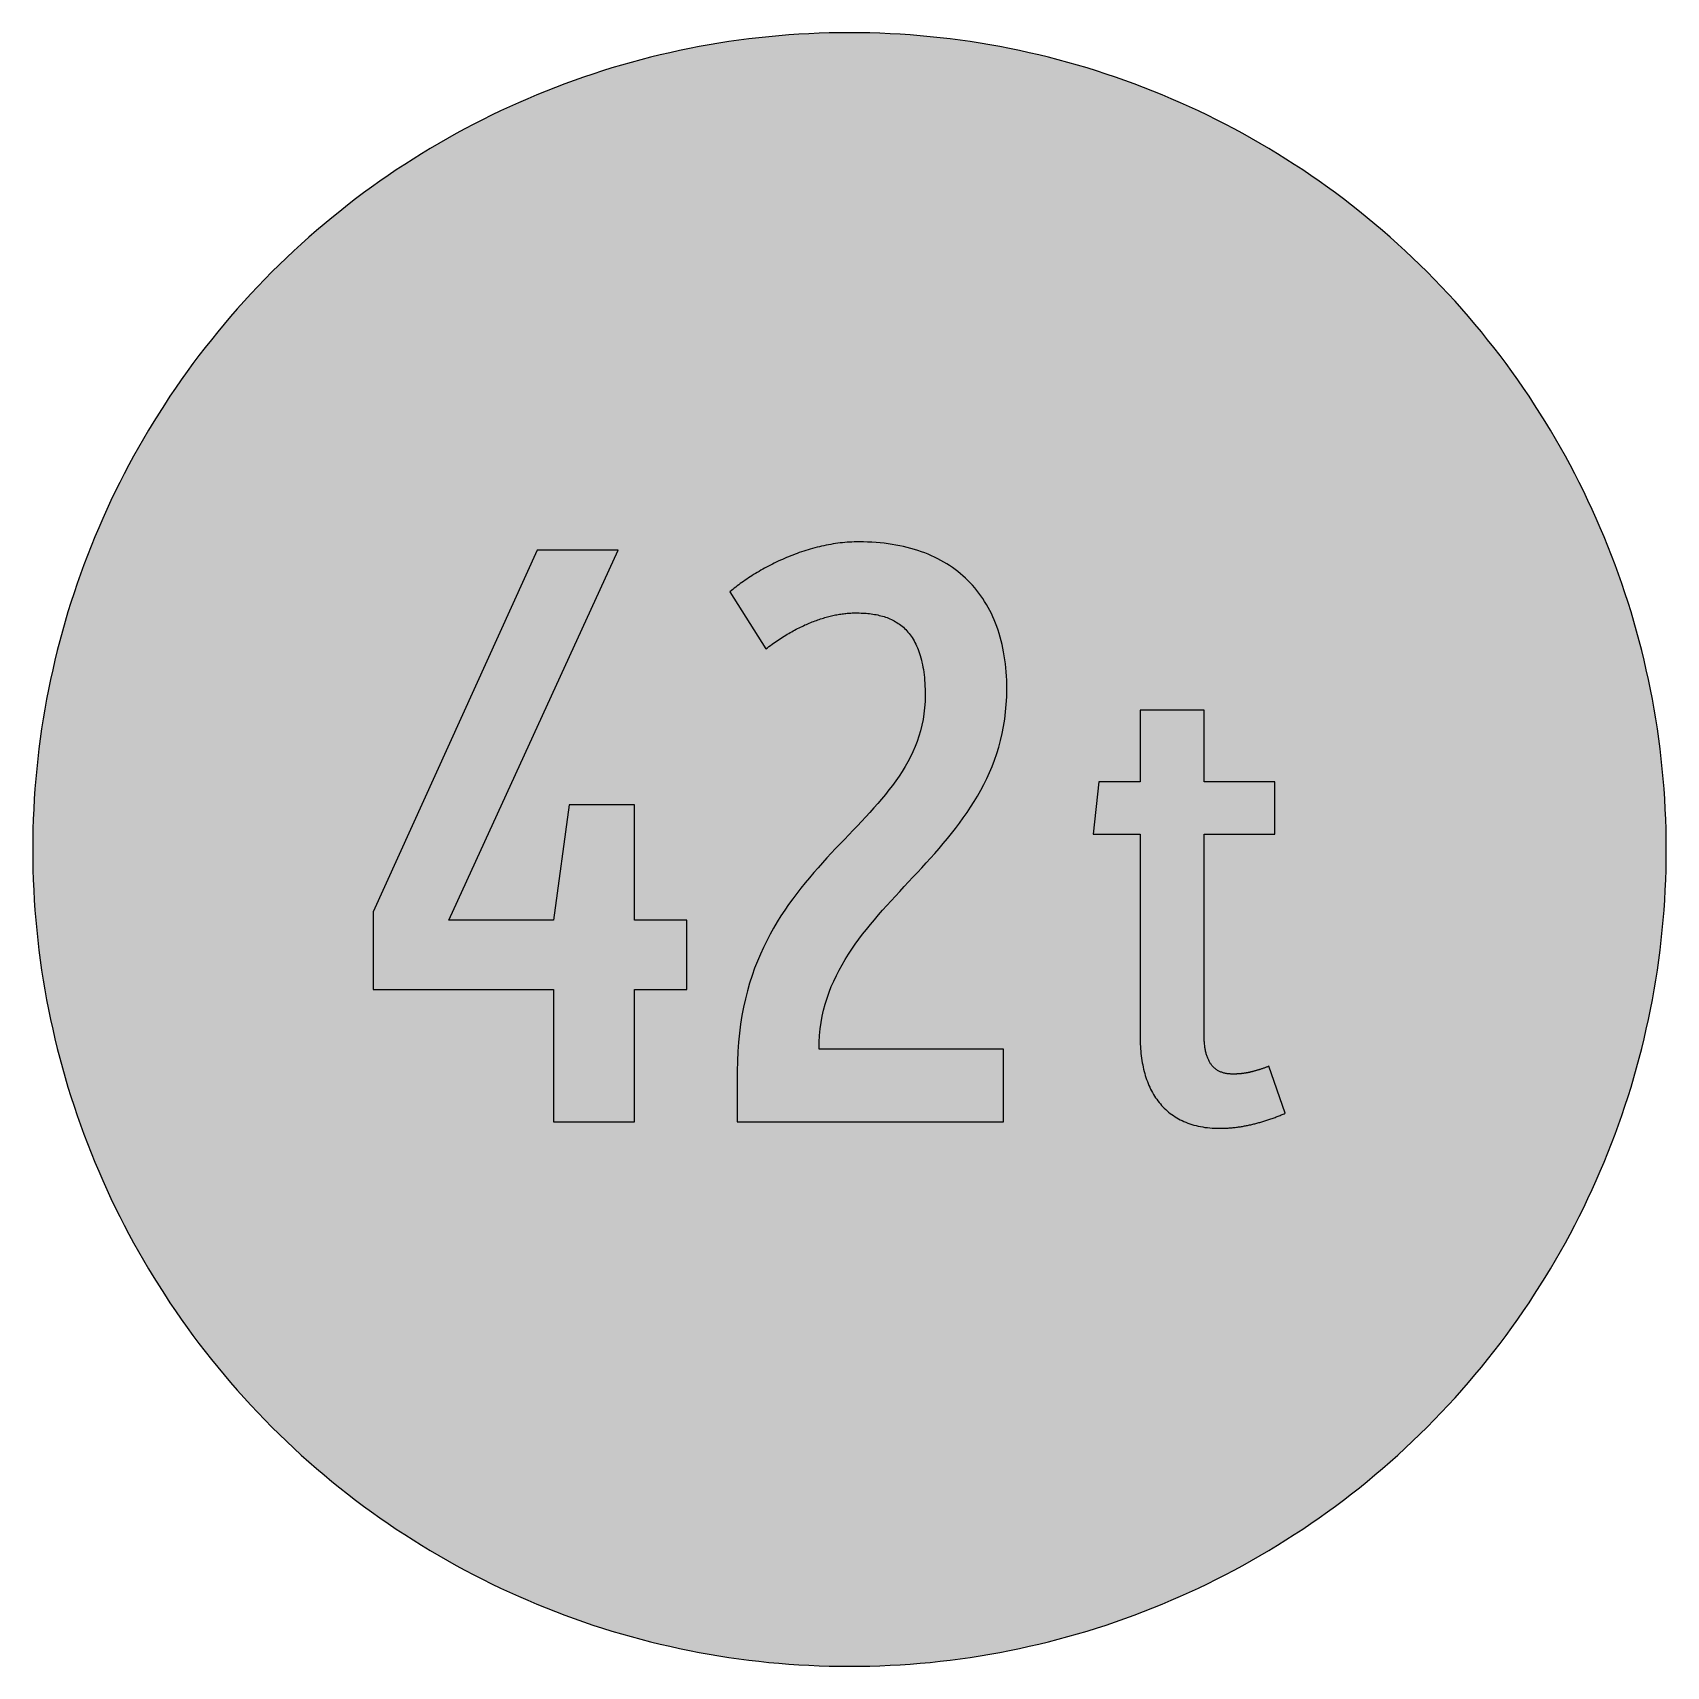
# Model space of a CAD drawing. Header units: millimetres. Extents: x 0 to 212, y 0 to 212.
import ezdxf

# ---------------------------------------------------------------- set-up
doc = ezdxf.new("R2010")
doc.units = ezdxf.units.MM

msp = doc.modelspace()

# ---------------------------------------------------------------- hatches: boundary and pattern name
for color, points in [(254, [(211.7189, 105.8869), (211.709, 107.2007), (211.6861, 108.5139), (211.6455, 109.8245), (211.5871, 111.1326), (211.5134, 112.4407), (211.4245, 113.7437), (211.3204, 115.0468), (211.201, 116.3447), (211.0638, 117.6426), (210.9114, 118.9355), (210.7413, 120.2258), (210.5584, 121.5136), (210.3577, 122.7988), (210.1418, 124.079), (209.9107, 125.3566), (209.6643, 126.6292), (209.4027, 127.8992), (209.1258, 129.1641), (208.8337, 130.4239), (208.5264, 131.6812), (208.2038, 132.936), (207.866, 134.1831), (207.5104, 135.4277), (207.1421, 136.6647), (206.7611, 137.8991), (206.3623, 139.1285), (205.9483, 140.3502), (205.5216, 141.5694), (205.0771, 142.781), (204.6199, 143.9901), (204.1474, 145.1915), (203.6623, 146.3853), (203.1619, 147.574), (202.6463, 148.7576), (202.1154, 149.9362), (201.5693, 151.1046), (201.0105, 152.2705), (200.439, 153.4262), (199.8523, 154.5768), (199.2503, 155.7198), (198.6356, 156.8577), (198.0057, 157.9855), (197.3605, 159.1081), (196.7052, 160.2232), (196.0321, 161.3281), (195.3489, 162.4279), (194.6504, 163.5176), (193.9366, 164.6022), (193.2102, 165.6766), (192.471, 166.7434), (191.7167, 167.8), (190.9521, 168.849), (190.1698, 169.8904), (189.3773, 170.9217), (188.5696, 171.9428), (187.7517, 172.9562), (186.9161, 173.9621), (186.0702, 174.9552), (185.2117, 175.9407), (184.338, 176.9161), (183.454, 177.8838), (182.5549, 178.8389), (181.643, 179.7837), (180.721, 180.7185), (179.7837, 181.643), (178.8389, 182.5549), (177.8838, 183.454), (176.9161, 184.338), (175.9407, 185.2117), (174.9552, 186.0702), (173.9621, 186.9161), (172.9562, 187.7492), (171.9428, 188.5696), (170.9217, 189.3773), (169.8904, 190.1698), (168.849, 190.9496), (167.8, 191.7167), (166.7408, 192.471), (165.6766, 193.2102), (164.6022, 193.9366), (163.5176, 194.6504), (162.4279, 195.3489), (161.3281, 196.0321), (160.2232, 196.7052), (159.1081, 197.3631), (157.9855, 198.0057), (156.8577, 198.6356), (155.7198, 199.2503), (154.5768, 199.8523), (153.4262, 200.439), (152.2705, 201.0131), (151.1046, 201.5719), (149.9362, 202.1154), (148.7576, 202.6463), (147.574, 203.1619), (146.3853, 203.6623), (145.1889, 204.15), (143.9875, 204.6199), (142.781, 205.0796), (141.5694, 205.5216), (140.3502, 205.9483), (139.1285, 206.3623), (137.8991, 206.7611), (136.6647, 207.1446), (135.4252, 207.5129), (134.1831, 207.866), (132.9334, 208.2038), (131.6812, 208.5264), (130.4239, 208.8337), (129.1641, 209.1284), (127.8966, 209.4052), (126.6292, 209.6668), (125.3541, 209.9132), (124.0765, 210.1444), (122.7963, 210.3603), (121.5136, 210.5584), (120.2258, 210.7438), (118.9355, 210.9114), (117.6401, 211.0638), (116.3447, 211.201), (115.0468, 211.3229), (113.7437, 211.4271), (112.4382, 211.516), (111.1326, 211.5896), (109.8245, 211.6455), (108.5113, 211.6861), (107.1982, 211.7115), (105.885, 211.7192), (104.5693, 211.7115), (103.2561, 211.6861), (101.9454, 211.6455), (100.6373, 211.5896), (99.3292, 211.516), (98.0262, 211.4271), (96.7232, 211.3229), (95.4253, 211.201), (94.1273, 211.0638), (92.8345, 210.9114), (91.5441, 210.7438), (90.2564, 210.5584), (88.9711, 210.3603), (87.691, 210.1444), (86.4133, 209.9132), (85.1408, 209.6668), (83.8708, 209.4052), (82.6059, 209.1284), (81.346, 208.8337), (80.0887, 208.5264), (78.834, 208.2038), (77.5868, 207.866), (76.3422, 207.5129), (75.1053, 207.1446), (73.8708, 206.7611), (72.6415, 206.3623), (71.4197, 205.9483), (70.2005, 205.5216), (68.9889, 205.0796), (67.7799, 204.6199), (66.5785, 204.15), (65.3847, 203.6623), (64.196, 203.1619), (63.0123, 202.6463), (61.8338, 202.1154), (60.6628, 201.5719), (59.4995, 201.0131), (58.3438, 200.439), (57.1932, 199.8523), (56.0502, 199.2503), (54.9123, 198.6356), (53.7845, 198.0057), (52.6618, 197.3631), (51.5468, 196.7052), (50.4419, 196.0321), (49.342, 195.3489), (48.2524, 194.6504), (47.1678, 193.9366), (46.0934, 193.2102), (45.0266, 192.471), (43.9699, 191.7167), (42.9209, 190.9496), (41.8795, 190.1698), (40.8483, 189.3773), (39.8272, 188.5696), (38.8137, 187.7492), (37.8079, 186.9161), (36.8148, 186.0702), (35.8292, 185.2117), (34.8539, 184.338), (33.8861, 183.454), (32.9311, 182.5549), (31.9862, 181.643), (31.049, 180.7185), (30.1269, 179.7837), (29.2151, 178.8389), (28.3159, 177.8838), (27.432, 176.9161), (26.5582, 175.9407), (25.6997, 174.9552), (24.8539, 173.9621), (24.0208, 172.9562), (23.2004, 171.9428), (22.3926, 170.9217), (21.6002, 169.8904), (20.8204, 168.849), (20.0533, 167.8), (19.2989, 166.7434), (18.5598, 165.6766), (17.8333, 164.6022), (17.1196, 163.5176), (16.4211, 162.4279), (15.7378, 161.3281), (15.0647, 160.2232), (14.4069, 159.1081), (13.7643, 157.9855), (13.1343, 156.8577), (12.5197, 155.7198), (11.9177, 154.5768), (11.3309, 153.4262), (10.7569, 152.2705), (10.1981, 151.1046), (9.6545, 149.9362), (9.1237, 148.7576), (8.6081, 147.574), (8.1077, 146.3853), (7.62, 145.1915), (7.1501, 143.9901), (6.6904, 142.781), (6.2484, 141.5694), (5.8217, 140.3502), (5.4077, 139.1285), (5.0089, 137.8991), (4.6253, 136.6647), (4.257, 135.4277), (3.904, 134.1831), (3.5662, 132.936), (3.2436, 131.6812), (2.9362, 130.4239), (2.6416, 129.1641), (2.3647, 127.8992), (2.1031, 126.6292), (1.8567, 125.3566), (1.6256, 124.079), (1.4097, 122.7988), (1.2116, 121.5136), (1.0262, 120.2258), (0.8585, 118.9355), (0.7061, 117.6426), (0.569, 116.3447), (0.447, 115.0468), (0.3429, 113.7437), (0.254, 112.4407), (0.1803, 111.1326), (0.1245, 109.8245), (0.0838, 108.5139), (0.0584, 107.2007), (0.0508, 105.885), (0.0584, 104.5718), (0.0838, 103.2586), (0.1245, 101.9454), (0.1803, 100.6373), (0.254, 99.3318), (0.3429, 98.0262), (0.447, 96.7232), (0.569, 95.4253), (0.7061, 94.1299), (0.8585, 92.8345), (1.0262, 91.5441), (1.2116, 90.2564), (1.4097, 88.9737), (1.6256, 87.6935), (1.8567, 86.4159), (2.1031, 85.1408), (2.3647, 83.8733), (2.6416, 82.6059), (2.9362, 81.346), (3.2436, 80.0887), (3.5662, 78.8365), (3.904, 77.5868), (4.257, 76.3448), (4.6253, 75.1053), (5.0089, 73.8708), (5.4077, 72.6415), (5.8217, 71.4197), (6.2484, 70.2005), (6.6904, 68.9889), (7.1501, 67.7824), (7.62, 66.581), (8.1077, 65.3847), (8.6081, 64.196), (9.1237, 63.0123), (9.6545, 61.8338), (10.1981, 60.6654), (10.7569, 59.4995), (11.3309, 58.3438), (11.9177, 57.1932), (12.5197, 56.0502), (13.1343, 54.9123), (13.7643, 53.7845), (14.4069, 52.6618), (15.0647, 51.5468), (15.7378, 50.4419), (16.4211, 49.342), (17.1196, 48.2524), (17.8333, 47.1678), (18.5598, 46.0934), (19.2989, 45.0291), (20.0533, 43.9699), (20.8204, 42.9209), (21.6002, 41.8795), (22.3926, 40.8483), (23.2004, 39.8272), (24.0208, 38.8137), (24.8539, 37.8079), (25.6997, 36.8148), (26.5582, 35.8292), (27.432, 34.8539), (28.3159, 33.8861), (29.2151, 32.9311), (30.1269, 31.9862), (31.049, 31.049), (31.9862, 30.1269), (32.9311, 29.2151), (33.8861, 28.3159), (34.8539, 27.432), (35.8292, 26.5582), (36.8148, 25.6997), (37.8079, 24.8539), (38.8137, 24.0182), (39.8272, 23.2004), (40.8483, 22.3926), (41.8795, 21.6002), (42.9209, 20.8178), (43.9699, 20.0533), (45.0266, 19.2989), (46.0934, 18.5598), (47.1678, 17.8333), (48.2524, 17.1196), (49.342, 16.4211), (50.4419, 15.7378), (51.5468, 15.0647), (52.6618, 14.4094), (53.7845, 13.7643), (54.9123, 13.1343), (56.0502, 12.5197), (57.1932, 11.9177), (58.3438, 11.3309), (59.4995, 10.7594), (60.6628, 10.2006), (61.8338, 9.6545), (63.0123, 9.1237), (64.196, 8.6081), (65.3847, 8.1077), (66.5785, 7.6225), (67.7799, 7.1501), (68.9889, 6.6929), (70.2005, 6.2484), (71.4197, 5.8217), (72.6415, 5.4077), (73.8708, 5.0089), (75.1053, 4.6279), (76.3422, 4.2596), (77.5868, 3.904), (78.834, 3.5662), (80.0887, 3.2436), (81.346, 2.9362), (82.6059, 2.6441), (83.8708, 2.3673), (85.1408, 2.1057), (86.4133, 1.8593), (87.691, 1.6281), (88.9711, 1.4122), (90.2564, 1.2116), (91.5441, 1.0287), (92.8345, 0.8585), (94.1273, 0.7061), (95.4253, 0.569), (96.7232, 0.4496), (98.0262, 0.3454), (99.3292, 0.2565), (100.6373, 0.1829), (101.9454, 0.1245), (103.2561, 0.0838), (104.5693, 0.061), (105.885, 0.0533), (107.1982, 0.061), (108.5113, 0.0838), (109.8245, 0.1245), (111.1326, 0.1829), (112.4382, 0.2565), (113.7437, 0.3454), (115.0468, 0.4496), (116.3447, 0.569), (117.6401, 0.7061), (118.9355, 0.8585), (120.2258, 1.0287), (121.5136, 1.2116), (122.7963, 1.4122), (124.0765, 1.6281), (125.3541, 1.8593), (126.6292, 2.1057), (127.8966, 2.3673), (129.1641, 2.6441), (130.4239, 2.9362), (131.6812, 3.2436), (132.9334, 3.5662), (134.1831, 3.904), (135.4252, 4.2596), (136.6647, 4.6279), (137.8991, 5.0089), (139.1285, 5.4077), (140.3502, 5.8217), (141.5694, 6.2484), (142.781, 6.6929), (143.9875, 7.1501), (145.1889, 7.6225), (146.3853, 8.1077), (147.574, 8.6081), (148.7576, 9.1237), (149.9362, 9.6545), (151.1046, 10.2006), (152.2705, 10.7594), (153.4262, 11.3309), (154.5768, 11.9177), (155.7198, 12.5197), (156.8577, 13.1343), (157.9855, 13.7643), (159.1081, 14.4094), (160.2232, 15.0647), (161.3281, 15.7378), (162.4279, 16.4211), (163.5176, 17.1196), (164.6022, 17.8333), (165.6766, 18.5598), (166.7408, 19.2989), (167.8, 20.0533), (168.849, 20.8178), (169.8904, 21.6002), (170.9217, 22.3926), (171.9428, 23.2004), (172.9562, 24.0182), (173.9621, 24.8539), (174.9552, 25.6997), (175.9407, 26.5582), (176.9161, 27.432), (177.8838, 28.3159), (178.8389, 29.2151), (179.7837, 30.1269), (180.721, 31.049), (181.643, 31.9862), (182.5549, 32.9311), (183.454, 33.8861), (184.338, 34.8539), (185.2117, 35.8292), (186.0702, 36.8148), (186.9161, 37.8079), (187.7517, 38.8137), (188.5696, 39.8272), (189.3773, 40.8483), (190.1698, 41.8795), (190.9521, 42.9209), (191.7167, 43.9699), (192.471, 45.0291), (193.2102, 46.0934), (193.9366, 47.1678), (194.6504, 48.2524), (195.3489, 49.342), (196.0321, 50.4419), (196.7052, 51.5468), (197.3605, 52.6618), (198.0057, 53.7845), (198.6356, 54.9123), (199.2503, 56.0502), (199.8523, 57.1932), (200.439, 58.3438), (201.0105, 59.4995), (201.5693, 60.6654), (202.1154, 61.8338), (202.6463, 63.0123), (203.1619, 64.196), (203.6623, 65.3847), (204.1474, 66.581), (204.6199, 67.7824), (205.0771, 68.9889), (205.5216, 70.2005), (205.9483, 71.4197), (206.3623, 72.6415), (206.7611, 73.8708), (207.1421, 75.1053), (207.5104, 76.3448), (207.866, 77.5868), (208.2038, 78.8365), (208.5264, 80.0887), (208.8337, 81.346), (209.1258, 82.6059), (209.4027, 83.8733), (209.6643, 85.1408), (209.9107, 86.4159), (210.1418, 87.6935), (210.3577, 88.9737), (210.5584, 90.2564), (210.7413, 91.5441), (210.9114, 92.8345), (211.0638, 94.1299), (211.201, 95.4253), (211.3204, 96.7232), (211.4245, 98.0262), (211.5134, 99.3318), (211.5871, 100.6373), (211.6455, 101.9454), (211.6861, 103.2586), (211.709, 104.5718), (211.7166, 105.885)]), (59, [(84.7908, 87.7531), (84.7908, 96.749), (78.0161, 96.749), (78.0161, 111.6718), (69.5494, 111.6718), (67.539, 96.749), (53.993, 96.749), (75.8994, 144.6911), (65.4223, 144.6911), (44.1494, 97.8073), (44.1494, 87.7531), (67.539, 87.7531), (67.539, 70.6092), (78.0161, 70.6092), (78.0161, 87.7531)]), (59, [(106.6973, 136.5412), (106.9238, 136.5377), (107.1499, 136.5352), (107.376, 136.5275), (107.5995, 136.5174), (107.823, 136.5047), (108.044, 136.4894), (108.2624, 136.4691), (108.4809, 136.4463), (108.6968, 136.4183), (108.9101, 136.3878), (109.1235, 136.3548), (109.3343, 136.3142), (109.5426, 136.2735), (109.7483, 136.2253), (109.9541, 136.1745), (110.1547, 136.1211), (110.3554, 136.0602), (110.5535, 135.9941), (110.7465, 135.9256), (110.9396, 135.8519), (111.1301, 135.7732), (111.3155, 135.6868), (111.5009, 135.5979), (111.6813, 135.5014), (111.8591, 135.4023), (112.0343, 135.2956), (112.207, 135.1813), (112.3772, 135.0645), (112.5423, 134.94), (112.7049, 134.808), (112.8649, 134.6733), (113.0198, 134.5286), (113.1722, 134.3787), (113.3196, 134.2238), (113.4643, 134.0612), (113.6066, 133.891), (113.7412, 133.7132), (113.8758, 133.5303), (114.0054, 133.3373), (114.1298, 133.1392), (114.2492, 132.9334), (114.366, 132.7201), (114.4778, 132.4991), (114.587, 132.2705), (114.6886, 132.0317), (114.7877, 131.7879), (114.8817, 131.5339), (114.9706, 131.2723), (115.0544, 131.0005), (115.1357, 130.7236), (115.2093, 130.4341), (115.2779, 130.1394), (115.3439, 129.8321), (115.4024, 129.5197), (115.4557, 129.1946), (115.504, 128.8618), (115.5471, 128.5215), (115.5852, 128.1684), (115.6183, 127.8077), (115.6437, 127.4369), (115.664, 127.0533), (115.6792, 126.6622), (115.6894, 126.2609), (115.6919, 125.8494), (115.6741, 125.0417), (115.6208, 124.2543), (115.537, 123.4846), (115.4176, 122.7328), (115.2703, 121.9962), (115.0899, 121.2799), (114.8817, 120.5763), (114.6454, 119.888), (114.3838, 119.2124), (114.0943, 118.5494), (113.7818, 117.8992), (113.4466, 117.2591), (113.0859, 116.6292), (112.7074, 116.0094), (112.3061, 115.3973), (111.8895, 114.7928), (111.4527, 114.1933), (110.998, 113.6015), (110.5306, 113.0122), (110.0455, 112.428), (109.5502, 111.8464), (109.0397, 111.2672), (108.519, 110.6907), (107.9906, 110.1141), (107.4496, 109.535), (106.9035, 108.9558), (106.3498, 108.3742), (105.791, 107.7874), (105.2271, 107.2007), (104.6607, 106.6063), (104.0917, 106.0069), (103.5202, 105.3998), (102.9513, 104.7852), (102.3823, 104.1629), (101.8134, 103.5304), (101.252, 102.8878), (100.6907, 102.235), (100.137, 101.5695), (99.5909, 100.8913), (99.0524, 100.2005), (98.5215, 99.4918), (98.0008, 98.7704), (97.4928, 98.0313), (96.995, 97.2769), (96.5124, 96.5022), (96.0425, 95.7097), (95.5904, 94.8969), (95.1535, 94.0613), (94.7344, 93.2053), (94.3356, 92.329), (93.9546, 91.4273), (93.5965, 90.5002), (93.2612, 89.5502), (92.9462, 88.5723), (92.6592, 87.5665), (92.395, 86.5353), (92.1588, 85.4735), (91.9531, 84.3839), (91.7727, 83.2637), (91.6229, 82.1106), (91.506, 80.9244), (91.4197, 79.7077), (91.3689, 78.4555), (91.3511, 77.1677), (91.3515, 70.6092), (125.8535, 70.6092), (125.8535, 80.028), (101.9348, 80.028), (101.9505, 80.9142), (102.0039, 81.7829), (102.0902, 82.6338), (102.2071, 83.4644), (102.3569, 84.2797), (102.5347, 85.0798), (102.743, 85.8622), (102.9792, 86.6292), (103.2434, 87.3811), (103.5304, 88.1202), (103.8428, 88.8467), (104.1806, 89.5604), (104.5388, 90.2614), (104.9172, 90.9523), (105.3186, 91.633), (105.7377, 92.3036), (106.1745, 92.9665), (106.6267, 93.6193), (107.0966, 94.267), (107.5792, 94.9046), (108.077, 95.5396), (108.585, 96.1669), (109.1057, 96.7892), (109.6366, 97.4065), (110.175, 98.0237), (110.7211, 98.6358), (111.2749, 99.2454), (111.8337, 99.855), (112.3975, 100.4621), (112.964, 101.0717), (113.5329, 101.6813), (114.1044, 102.2909), (114.6759, 102.903), (115.2449, 103.5177), (115.8113, 104.1375), (116.3752, 104.7598), (116.934, 105.3871), (117.4877, 106.0221), (118.0338, 106.6622), (118.5723, 107.3074), (119.1031, 107.9627), (119.6238, 108.6256), (120.1318, 109.2962), (120.6297, 109.9769), (121.1123, 110.6678), (121.5822, 111.3714), (122.0343, 112.0851), (122.4712, 112.8116), (122.8903, 113.5532), (123.2916, 114.3076), (123.6701, 115.0747), (124.0282, 115.857), (124.366, 116.6571), (124.6784, 117.4725), (124.9655, 118.3081), (125.2296, 119.159), (125.4658, 120.0277), (125.6741, 120.9167), (125.8519, 121.826), (126.0018, 122.7557), (126.1186, 123.7082), (126.205, 124.681), (126.2583, 125.6792), (126.2761, 126.6977), (126.271, 127.2591), (126.2532, 127.8153), (126.2278, 128.3614), (126.1923, 128.8999), (126.1466, 129.4308), (126.0907, 129.9566), (126.0246, 130.4722), (125.9459, 130.9802), (125.8595, 131.4806), (125.763, 131.9733), (125.6563, 132.4585), (125.542, 132.936), (125.415, 133.4059), (125.2804, 133.8656), (125.1331, 134.3203), (124.9782, 134.7648), (124.8131, 135.2017), (124.6403, 135.6309), (124.4549, 136.05), (124.2619, 136.4615), (124.0587, 136.8654), (123.8479, 137.2616), (123.6269, 137.6477), (123.3957, 138.0287), (123.1544, 138.397), (122.9055, 138.7602), (122.649, 139.1133), (122.3823, 139.4562), (122.1054, 139.7914), (121.8184, 140.1191), (121.5263, 140.4391), (121.2215, 140.7465), (120.9091, 141.0487), (120.589, 141.3408), (120.2588, 141.6228), (119.921, 141.8971), (119.5756, 142.1613), (119.22, 142.4178), (118.8542, 142.6642), (118.4834, 142.9029), (118.1024, 143.129), (117.7112, 143.35), (117.315, 143.5583), (116.9086, 143.7589), (116.4946, 143.952), (116.0729, 144.1323), (115.6411, 144.305), (115.2017, 144.4676), (114.7547, 144.6225), (114.3, 144.7648), (113.8377, 144.8994), (113.3678, 145.0238), (112.8878, 145.1381), (112.4026, 145.2448), (111.9073, 145.3388), (111.4069, 145.4252), (110.8964, 145.4988), (110.3808, 145.5649), (109.855, 145.6207), (109.3216, 145.6665), (108.7831, 145.702), (108.2345, 145.7274), (107.6808, 145.7427), (107.1194, 145.7477), (106.8121, 145.7452), (106.5047, 145.7376), (106.1974, 145.7274), (105.8926, 145.7096), (105.5853, 145.6893), (105.2805, 145.6639), (104.9757, 145.636), (104.6734, 145.6004), (104.3711, 145.5623), (104.0689, 145.5217), (103.7666, 145.4734), (103.4669, 145.4252), (103.1672, 145.3693), (102.8675, 145.3134), (102.5703, 145.2499), (102.2756, 145.1864), (101.9785, 145.1178), (101.6864, 145.0442), (101.3917, 144.9705), (101.1022, 144.8892), (100.8101, 144.8079), (100.523, 144.7216), (100.236, 144.6352), (99.949, 144.5438), (99.6671, 144.4473), (99.3826, 144.3507), (99.1032, 144.2517), (98.8238, 144.1475), (98.5469, 144.0434), (98.2726, 143.9342), (97.9983, 143.8224), (97.7265, 143.7107), (97.4573, 143.5964), (97.1906, 143.477), (96.9264, 143.3576), (96.6622, 143.2357), (96.4006, 143.1138), (96.1441, 142.9868), (95.8875, 142.8598), (95.6335, 142.7302), (95.3821, 142.5981), (95.1332, 142.4661), (94.8868, 142.3314), (94.6429, 142.1968), (94.4016, 142.0597), (94.1629, 141.92), (93.9292, 141.7803), (93.6955, 141.6406), (93.4669, 141.4983), (93.2383, 141.3561), (93.0148, 141.2113), (92.7938, 141.0665), (92.5754, 140.9217), (92.362, 140.7744), (92.1487, 140.6271), (91.9404, 140.4798), (91.7372, 140.3325), (91.534, 140.1851), (91.3359, 140.0353), (91.1428, 139.888), (90.9498, 139.7381), (90.7618, 139.5908), (90.5789, 139.4409), (90.3986, 139.2911), (95.0556, 131.8849), (95.2525, 132.0368), (95.4507, 132.1867), (95.6488, 132.3315), (95.8469, 132.4762), (96.045, 132.6185), (96.2406, 132.7556), (96.4387, 132.8928), (96.6343, 133.0249), (96.8324, 133.157), (97.028, 133.284), (97.2236, 133.4084), (97.4192, 133.5329), (97.6147, 133.6523), (97.8103, 133.7691), (98.0034, 133.8834), (98.1989, 133.9952), (98.392, 134.1044), (98.585, 134.2111), (98.7781, 134.3152), (98.9686, 134.4168), (99.1616, 134.5159), (99.3521, 134.6124), (99.5426, 134.7064), (99.7331, 134.7978), (99.9236, 134.8867), (100.1116, 134.9756), (100.2995, 135.0594), (100.4875, 135.1407), (100.6754, 135.2194), (100.8609, 135.2956), (101.0463, 135.3693), (101.2317, 135.443), (101.4171, 135.5115), (101.6, 135.5776), (101.7829, 135.6436), (101.9658, 135.7071), (102.1461, 135.7655), (102.329, 135.824), (102.5068, 135.8798), (102.6871, 135.9306), (102.8649, 135.9814), (103.0427, 136.0297), (103.218, 136.078), (103.3958, 136.1211), (103.5685, 136.1618), (103.7438, 136.2024), (103.9165, 136.238), (104.0892, 136.2735), (104.2594, 136.3066), (104.4296, 136.337), (104.5972, 136.365), (104.7648, 136.3904), (104.9325, 136.4158), (105.0976, 136.4361), (105.2627, 136.4564), (105.4278, 136.4742), (105.5903, 136.4894), (105.7504, 136.5021), (105.9129, 136.5148), (106.0704, 136.5225), (106.2279, 136.5301), (106.3854, 136.5352), (106.5428, 136.5377), (106.6952, 136.5402)]), (59, [(143.535, 81.6155), (143.5354, 81.2952), (143.543, 80.9777), (143.5557, 80.6628), (143.571, 80.3504), (143.5913, 80.043), (143.6167, 79.7357), (143.6472, 79.4334), (143.6827, 79.1362), (143.7234, 78.8391), (143.7665, 78.547), (143.8173, 78.2599), (143.8707, 77.9729), (143.9291, 77.691), (143.9926, 77.4141), (144.0612, 77.1398), (144.1348, 76.868), (144.2136, 76.6013), (144.2974, 76.3397), (144.3863, 76.0806), (144.4803, 75.8266), (144.5793, 75.5752), (144.6809, 75.3288), (144.7902, 75.0875), (144.9045, 74.8487), (145.0238, 74.6176), (145.1483, 74.389), (145.2753, 74.1629), (145.4099, 73.9445), (145.5496, 73.7286), (145.6944, 73.5203), (145.8443, 73.3146), (145.9992, 73.1164), (146.1592, 72.9209), (146.3243, 72.7304), (146.497, 72.5449), (146.6723, 72.3671), (146.8552, 72.1919), (147.0406, 72.0242), (147.2336, 71.8591), (147.4318, 71.7017), (147.635, 71.5493), (147.8432, 71.4045), (148.0591, 71.2622), (148.2776, 71.1276), (148.5036, 70.9981), (148.7348, 70.8762), (148.971, 70.7593), (149.2123, 70.6476), (149.4612, 70.5434), (149.7127, 70.4444), (149.9718, 70.3529), (150.2359, 70.2666), (150.5077, 70.1878), (150.782, 70.1142), (151.064, 70.0481), (151.351, 69.9872), (151.6456, 69.9364), (151.9453, 69.8881), (152.2501, 69.85), (152.56, 69.817), (152.8775, 69.7916), (153.2001, 69.7738), (153.5278, 69.7636), (153.863, 69.7611), (153.9977, 69.7611), (154.1323, 69.7636), (154.2669, 69.7662), (154.4015, 69.7687), (154.5361, 69.7738), (154.6708, 69.7789), (154.8054, 69.7865), (154.9375, 69.7941), (155.0721, 69.8043), (155.2067, 69.8144), (155.3388, 69.8271), (155.4734, 69.8373), (155.608, 69.8525), (155.7401, 69.8652), (155.8747, 69.8805), (156.0068, 69.8983), (156.1414, 69.916), (156.2735, 69.9338), (156.4056, 69.9516), (156.5402, 69.9719), (156.6723, 69.9948), (156.8044, 70.0176), (156.9364, 70.0405), (157.0711, 70.0634), (157.2031, 70.0888), (157.3352, 70.1142), (157.4673, 70.1421), (157.5994, 70.17), (157.7315, 70.198), (157.8635, 70.2285), (157.9956, 70.2589), (158.1277, 70.2894), (158.2598, 70.3224), (158.3919, 70.3555), (158.5239, 70.3885), (158.656, 70.424), (158.7881, 70.4596), (158.9176, 70.4952), (159.0497, 70.5333), (159.1818, 70.5714), (159.3139, 70.6095), (159.446, 70.6501), (159.5755, 70.6882), (159.7076, 70.7314), (159.8397, 70.772), (159.9692, 70.8152), (160.1013, 70.8584), (160.2334, 70.9041), (160.3629, 70.9473), (160.495, 70.993), (160.6271, 71.0413), (160.7566, 71.087), (160.8887, 71.1352), (161.0182, 71.1835), (161.1503, 71.2343), (161.2798, 71.2826), (161.4119, 71.3334), (161.544, 71.3867), (161.6735, 71.4375), (161.8056, 71.4908), (161.9352, 71.5442), (162.0672, 71.5975), (162.1968, 71.6534), (162.3289, 71.7067), (160.2133, 77.8051), (160.1216, 77.7697), (160.0327, 77.7342), (159.9438, 77.7011), (159.8549, 77.6681), (159.7685, 77.6351), (159.6822, 77.6021), (159.5958, 77.5716), (159.512, 77.5411), (159.4282, 77.5106), (159.3469, 77.4827), (159.2631, 77.4548), (159.1818, 77.4268), (159.1031, 77.4014), (159.0218, 77.3735), (158.943, 77.3481), (158.8668, 77.3227), (158.7881, 77.2998), (158.7119, 77.277), (158.6357, 77.2541), (158.5595, 77.2312), (158.4833, 77.2084), (158.4096, 77.1881), (158.336, 77.1677), (158.2623, 77.1474), (158.1912, 77.1296), (158.1175, 77.1093), (158.0464, 77.0915), (157.9753, 77.0738), (157.9042, 77.0585), (157.8331, 77.0407), (157.7645, 77.0255), (157.6934, 77.0103), (157.6248, 76.995), (157.5562, 76.9823), (157.4876, 76.9671), (157.419, 76.9544), (157.3505, 76.9417), (157.2819, 76.9315), (157.2158, 76.9188), (157.1473, 76.9087), (157.0812, 76.8985), (157.0152, 76.8883), (156.9491, 76.8782), (156.8806, 76.8706), (156.8145, 76.8629), (156.7485, 76.8553), (156.6824, 76.8477), (156.6164, 76.8401), (156.5504, 76.8325), (156.4843, 76.8274), (156.4183, 76.8223), (156.3522, 76.8172), (156.2862, 76.8121), (156.2227, 76.8071), (156.1567, 76.8045), (156.0906, 76.7994), (156.022, 76.7969), (155.956, 76.7944), (155.89, 76.7918), (155.8239, 76.7918), (155.7579, 76.7893), (155.6893, 76.7893), (155.6233, 76.7893), (155.5547, 76.7893), (155.4302, 76.7893), (155.3058, 76.7944), (155.1864, 76.7994), (155.067, 76.8096), (154.9527, 76.8223), (154.8384, 76.8375), (154.7266, 76.8553), (154.6174, 76.8756), (154.5107, 76.8985), (154.4066, 76.9239), (154.305, 76.9518), (154.2059, 76.9823), (154.1094, 77.0153), (154.0129, 77.0509), (153.9215, 77.089), (153.83, 77.1296), (153.7437, 77.1754), (153.6573, 77.2211), (153.5735, 77.2693), (153.4922, 77.3201), (153.4109, 77.3735), (153.3347, 77.4319), (153.2585, 77.4903), (153.1874, 77.5513), (153.1163, 77.6148), (153.0477, 77.6808), (152.9817, 77.7494), (152.9156, 77.8231), (152.8521, 77.8967), (152.7937, 77.9729), (152.7353, 78.0517), (152.6769, 78.1329), (152.6235, 78.2142), (152.5702, 78.3006), (152.5194, 78.3895), (152.4711, 78.4809), (152.4254, 78.5724), (152.3797, 78.6689), (152.3365, 78.7679), (152.2959, 78.867), (152.2552, 78.9686), (152.2197, 79.0753), (152.1841, 79.182), (152.1485, 79.2912), (152.1181, 79.4029), (152.0876, 79.5172), (152.0596, 79.6341), (152.0317, 79.7509), (152.0063, 79.8728), (151.9834, 79.9973), (151.9631, 80.1218), (151.9428, 80.2488), (151.925, 80.3783), (151.9072, 80.5104), (151.892, 80.645), (151.8793, 80.7822), (151.8691, 80.9219), (151.859, 81.0616), (151.8488, 81.2038), (151.8437, 81.3486), (151.8387, 81.4959), (151.8336, 81.6458), (151.831, 81.7982), (151.831, 81.9506), (151.8324, 107.8615), (160.9771, 107.8615), (160.9771, 114.6344), (151.8324, 114.6344), (151.8324, 123.9488), (143.535, 123.9488), (143.535, 114.6344), (138.2007, 114.6344), (137.4387, 107.8615), (143.535, 107.8615)])]:
    msp.add_hatch(color=color).paths.add_polyline_path(points)

# ---------------------------------------------------------------- linework, layer by layer
at = {"color": 254}
msp.add_lwpolyline([(211.7189, 105.8869), (211.709, 107.2007), (211.6861, 108.5139), (211.6455, 109.8245), (211.5871, 111.1326), (211.5134, 112.4407), (211.4245, 113.7437), (211.3204, 115.0468), (211.201, 116.3447), (211.0638, 117.6426), (210.9114, 118.9355), (210.7413, 120.2258), (210.5584, 121.5136), (210.3577, 122.7988), (210.1418, 124.079), (209.9107, 125.3566), (209.6643, 126.6292), (209.4027, 127.8992), (209.1258, 129.1641), (208.8337, 130.4239), (208.5264, 131.6812), (208.2038, 132.936), (207.866, 134.1831), (207.5104, 135.4277), (207.1421, 136.6647), (206.7611, 137.8991), (206.3623, 139.1285), (205.9483, 140.3502), (205.5216, 141.5694), (205.0771, 142.781), (204.6199, 143.9901), (204.1474, 145.1915), (203.6623, 146.3853), (203.1619, 147.574), (202.6463, 148.7576), (202.1154, 149.9362), (201.5693, 151.1046), (201.0105, 152.2705), (200.439, 153.4262), (199.8523, 154.5768), (199.2503, 155.7198), (198.6356, 156.8577), (198.0057, 157.9855), (197.3605, 159.1081), (196.7052, 160.2232), (196.0321, 161.3281), (195.3489, 162.4279), (194.6504, 163.5176), (193.9366, 164.6022), (193.2102, 165.6766), (192.471, 166.7434), (191.7167, 167.8), (190.9521, 168.849), (190.1698, 169.8904), (189.3773, 170.9217), (188.5696, 171.9428), (187.7517, 172.9562), (186.9161, 173.9621), (186.0702, 174.9552), (185.2117, 175.9407), (184.338, 176.9161), (183.454, 177.8838), (182.5549, 178.8389), (181.643, 179.7837), (180.721, 180.7185), (179.7837, 181.643), (178.8389, 182.5549), (177.8838, 183.454), (176.9161, 184.338), (175.9407, 185.2117), (174.9552, 186.0702), (173.9621, 186.9161), (172.9562, 187.7492), (171.9428, 188.5696), (170.9217, 189.3773), (169.8904, 190.1698), (168.849, 190.9496), (167.8, 191.7167), (166.7408, 192.471), (165.6766, 193.2102), (164.6022, 193.9366), (163.5176, 194.6504), (162.4279, 195.3489), (161.3281, 196.0321), (160.2232, 196.7052), (159.1081, 197.3631), (157.9855, 198.0057), (156.8577, 198.6356), (155.7198, 199.2503), (154.5768, 199.8523), (153.4262, 200.439), (152.2705, 201.0131), (151.1046, 201.5719), (149.9362, 202.1154), (148.7576, 202.6463), (147.574, 203.1619), (146.3853, 203.6623), (145.1889, 204.15), (143.9875, 204.6199), (142.781, 205.0796), (141.5694, 205.5216), (140.3502, 205.9483), (139.1285, 206.3623), (137.8991, 206.7611), (136.6647, 207.1446), (135.4252, 207.5129), (134.1831, 207.866), (132.9334, 208.2038), (131.6812, 208.5264), (130.4239, 208.8337), (129.1641, 209.1284), (127.8966, 209.4052), (126.6292, 209.6668), (125.3541, 209.9132), (124.0765, 210.1444), (122.7963, 210.3603), (121.5136, 210.5584), (120.2258, 210.7438), (118.9355, 210.9114), (117.6401, 211.0638), (116.3447, 211.201), (115.0468, 211.3229), (113.7437, 211.4271), (112.4382, 211.516), (111.1326, 211.5896), (109.8245, 211.6455), (108.5113, 211.6861), (107.1982, 211.7115), (105.885, 211.7192), (104.5693, 211.7115), (103.2561, 211.6861), (101.9454, 211.6455), (100.6373, 211.5896), (99.3292, 211.516), (98.0262, 211.4271), (96.7232, 211.3229), (95.4253, 211.201), (94.1273, 211.0638), (92.8345, 210.9114), (91.5441, 210.7438), (90.2564, 210.5584), (88.9711, 210.3603), (87.691, 210.1444), (86.4133, 209.9132), (85.1408, 209.6668), (83.8708, 209.4052), (82.6059, 209.1284), (81.346, 208.8337), (80.0887, 208.5264), (78.834, 208.2038), (77.5868, 207.866), (76.3422, 207.5129), (75.1053, 207.1446), (73.8708, 206.7611), (72.6415, 206.3623), (71.4197, 205.9483), (70.2005, 205.5216), (68.9889, 205.0796), (67.7799, 204.6199), (66.5785, 204.15), (65.3847, 203.6623), (64.196, 203.1619), (63.0123, 202.6463), (61.8338, 202.1154), (60.6628, 201.5719), (59.4995, 201.0131), (58.3438, 200.439), (57.1932, 199.8523), (56.0502, 199.2503), (54.9123, 198.6356), (53.7845, 198.0057), (52.6618, 197.3631), (51.5468, 196.7052), (50.4419, 196.0321), (49.342, 195.3489), (48.2524, 194.6504), (47.1678, 193.9366), (46.0934, 193.2102), (45.0266, 192.471), (43.9699, 191.7167), (42.9209, 190.9496), (41.8795, 190.1698), (40.8483, 189.3773), (39.8272, 188.5696), (38.8137, 187.7492), (37.8079, 186.9161), (36.8148, 186.0702), (35.8292, 185.2117), (34.8539, 184.338), (33.8861, 183.454), (32.9311, 182.5549), (31.9862, 181.643), (31.049, 180.7185), (30.1269, 179.7837), (29.2151, 178.8389), (28.3159, 177.8838), (27.432, 176.9161), (26.5582, 175.9407), (25.6997, 174.9552), (24.8539, 173.9621), (24.0208, 172.9562), (23.2004, 171.9428), (22.3926, 170.9217), (21.6002, 169.8904), (20.8204, 168.849), (20.0533, 167.8), (19.2989, 166.7434), (18.5598, 165.6766), (17.8333, 164.6022), (17.1196, 163.5176), (16.4211, 162.4279), (15.7378, 161.3281), (15.0647, 160.2232), (14.4069, 159.1081), (13.7643, 157.9855), (13.1343, 156.8577), (12.5197, 155.7198), (11.9177, 154.5768), (11.3309, 153.4262), (10.7569, 152.2705), (10.1981, 151.1046), (9.6545, 149.9362), (9.1237, 148.7576), (8.6081, 147.574), (8.1077, 146.3853), (7.62, 145.1915), (7.1501, 143.9901), (6.6904, 142.781), (6.2484, 141.5694), (5.8217, 140.3502), (5.4077, 139.1285), (5.0089, 137.8991), (4.6253, 136.6647), (4.257, 135.4277), (3.904, 134.1831), (3.5662, 132.936), (3.2436, 131.6812), (2.9362, 130.4239), (2.6416, 129.1641), (2.3647, 127.8992), (2.1031, 126.6292), (1.8567, 125.3566), (1.6256, 124.079), (1.4097, 122.7988), (1.2116, 121.5136), (1.0262, 120.2258), (0.8585, 118.9355), (0.7061, 117.6426), (0.569, 116.3447), (0.447, 115.0468), (0.3429, 113.7437), (0.254, 112.4407), (0.1803, 111.1326), (0.1245, 109.8245), (0.0838, 108.5139), (0.0584, 107.2007), (0.0508, 105.885), (0.0584, 104.5718), (0.0838, 103.2586), (0.1245, 101.9454), (0.1803, 100.6373), (0.254, 99.3318), (0.3429, 98.0262), (0.447, 96.7232), (0.569, 95.4253), (0.7061, 94.1299), (0.8585, 92.8345), (1.0262, 91.5441), (1.2116, 90.2564), (1.4097, 88.9737), (1.6256, 87.6935), (1.8567, 86.4159), (2.1031, 85.1408), (2.3647, 83.8733), (2.6416, 82.6059), (2.9362, 81.346), (3.2436, 80.0887), (3.5662, 78.8365), (3.904, 77.5868), (4.257, 76.3448), (4.6253, 75.1053), (5.0089, 73.8708), (5.4077, 72.6415), (5.8217, 71.4197), (6.2484, 70.2005), (6.6904, 68.9889), (7.1501, 67.7824), (7.62, 66.581), (8.1077, 65.3847), (8.6081, 64.196), (9.1237, 63.0123), (9.6545, 61.8338), (10.1981, 60.6654), (10.7569, 59.4995), (11.3309, 58.3438), (11.9177, 57.1932), (12.5197, 56.0502), (13.1343, 54.9123), (13.7643, 53.7845), (14.4069, 52.6618), (15.0647, 51.5468), (15.7378, 50.4419), (16.4211, 49.342), (17.1196, 48.2524), (17.8333, 47.1678), (18.5598, 46.0934), (19.2989, 45.0291), (20.0533, 43.9699), (20.8204, 42.9209), (21.6002, 41.8795), (22.3926, 40.8483), (23.2004, 39.8272), (24.0208, 38.8137), (24.8539, 37.8079), (25.6997, 36.8148), (26.5582, 35.8292), (27.432, 34.8539), (28.3159, 33.8861), (29.2151, 32.9311), (30.1269, 31.9862), (31.049, 31.049), (31.9862, 30.1269), (32.9311, 29.2151), (33.8861, 28.3159), (34.8539, 27.432), (35.8292, 26.5582), (36.8148, 25.6997), (37.8079, 24.8539), (38.8137, 24.0182), (39.8272, 23.2004), (40.8483, 22.3926), (41.8795, 21.6002), (42.9209, 20.8178), (43.9699, 20.0533), (45.0266, 19.2989), (46.0934, 18.5598), (47.1678, 17.8333), (48.2524, 17.1196), (49.342, 16.4211), (50.4419, 15.7378), (51.5468, 15.0647), (52.6618, 14.4094), (53.7845, 13.7643), (54.9123, 13.1343), (56.0502, 12.5197), (57.1932, 11.9177), (58.3438, 11.3309), (59.4995, 10.7594), (60.6628, 10.2006), (61.8338, 9.6545), (63.0123, 9.1237), (64.196, 8.6081), (65.3847, 8.1077), (66.5785, 7.6225), (67.7799, 7.1501), (68.9889, 6.6929), (70.2005, 6.2484), (71.4197, 5.8217), (72.6415, 5.4077), (73.8708, 5.0089), (75.1053, 4.6279), (76.3422, 4.2596), (77.5868, 3.904), (78.834, 3.5662), (80.0887, 3.2436), (81.346, 2.9362), (82.6059, 2.6441), (83.8708, 2.3673), (85.1408, 2.1057), (86.4133, 1.8593), (87.691, 1.6281), (88.9711, 1.4122), (90.2564, 1.2116), (91.5441, 1.0287), (92.8345, 0.8585), (94.1273, 0.7061), (95.4253, 0.569), (96.7232, 0.4496), (98.0262, 0.3454), (99.3292, 0.2565), (100.6373, 0.1829), (101.9454, 0.1245), (103.2561, 0.0838), (104.5693, 0.061), (105.885, 0.0533), (107.1982, 0.061), (108.5113, 0.0838), (109.8245, 0.1245), (111.1326, 0.1829), (112.4382, 0.2565), (113.7437, 0.3454), (115.0468, 0.4496), (116.3447, 0.569), (117.6401, 0.7061), (118.9355, 0.8585), (120.2258, 1.0287), (121.5136, 1.2116), (122.7963, 1.4122), (124.0765, 1.6281), (125.3541, 1.8593), (126.6292, 2.1057), (127.8966, 2.3673), (129.1641, 2.6441), (130.4239, 2.9362), (131.6812, 3.2436), (132.9334, 3.5662), (134.1831, 3.904), (135.4252, 4.2596), (136.6647, 4.6279), (137.8991, 5.0089), (139.1285, 5.4077), (140.3502, 5.8217), (141.5694, 6.2484), (142.781, 6.6929), (143.9875, 7.1501), (145.1889, 7.6225), (146.3853, 8.1077), (147.574, 8.6081), (148.7576, 9.1237), (149.9362, 9.6545), (151.1046, 10.2006), (152.2705, 10.7594), (153.4262, 11.3309), (154.5768, 11.9177), (155.7198, 12.5197), (156.8577, 13.1343), (157.9855, 13.7643), (159.1081, 14.4094), (160.2232, 15.0647), (161.3281, 15.7378), (162.4279, 16.4211), (163.5176, 17.1196), (164.6022, 17.8333), (165.6766, 18.5598), (166.7408, 19.2989), (167.8, 20.0533), (168.849, 20.8178), (169.8904, 21.6002), (170.9217, 22.3926), (171.9428, 23.2004), (172.9562, 24.0182), (173.9621, 24.8539), (174.9552, 25.6997), (175.9407, 26.5582), (176.9161, 27.432), (177.8838, 28.3159), (178.8389, 29.2151), (179.7837, 30.1269), (180.721, 31.049), (181.643, 31.9862), (182.5549, 32.9311), (183.454, 33.8861), (184.338, 34.8539), (185.2117, 35.8292), (186.0702, 36.8148), (186.9161, 37.8079), (187.7517, 38.8137), (188.5696, 39.8272), (189.3773, 40.8483), (190.1698, 41.8795), (190.9521, 42.9209), (191.7167, 43.9699), (192.471, 45.0291), (193.2102, 46.0934), (193.9366, 47.1678), (194.6504, 48.2524), (195.3489, 49.342), (196.0321, 50.4419), (196.7052, 51.5468), (197.3605, 52.6618), (198.0057, 53.7845), (198.6356, 54.9123), (199.2503, 56.0502), (199.8523, 57.1932), (200.439, 58.3438), (201.0105, 59.4995), (201.5693, 60.6654), (202.1154, 61.8338), (202.6463, 63.0123), (203.1619, 64.196), (203.6623, 65.3847), (204.1474, 66.581), (204.6199, 67.7824), (205.0771, 68.9889), (205.5216, 70.2005), (205.9483, 71.4197), (206.3623, 72.6415), (206.7611, 73.8708), (207.1421, 75.1053), (207.5104, 76.3448), (207.866, 77.5868), (208.2038, 78.8365), (208.5264, 80.0887), (208.8337, 81.346), (209.1258, 82.6059), (209.4027, 83.8733), (209.6643, 85.1408), (209.9107, 86.4159), (210.1418, 87.6935), (210.3577, 88.9737), (210.5584, 90.2564), (210.7413, 91.5441), (210.9114, 92.8345), (211.0638, 94.1299), (211.201, 95.4253), (211.3204, 96.7232), (211.4245, 98.0262), (211.5134, 99.3318), (211.5871, 100.6373), (211.6455, 101.9454), (211.6861, 103.2586), (211.709, 104.5718), (211.7166, 105.885), (211.7189, 105.8869)], dxfattribs=at)
at = {"color": 59}
for points in [[(84.7908, 87.7531), (84.7908, 96.749), (78.0161, 96.749), (78.0161, 111.6718), (69.5494, 111.6718), (67.539, 96.749), (53.993, 96.749), (75.8994, 144.6911), (65.4223, 144.6911), (44.1494, 97.8073), (44.1494, 87.7531), (67.539, 87.7531), (67.539, 70.6092), (78.0161, 70.6092), (78.0161, 87.7531), (84.7908, 87.7531)], [(106.6973, 136.5412), (106.9238, 136.5377), (107.1499, 136.5352), (107.376, 136.5275), (107.5995, 136.5174), (107.823, 136.5047), (108.044, 136.4894), (108.2624, 136.4691), (108.4809, 136.4463), (108.6968, 136.4183), (108.9101, 136.3878), (109.1235, 136.3548), (109.3343, 136.3142), (109.5426, 136.2735), (109.7483, 136.2253), (109.9541, 136.1745), (110.1547, 136.1211), (110.3554, 136.0602), (110.5535, 135.9941), (110.7465, 135.9256), (110.9396, 135.8519), (111.1301, 135.7732), (111.3155, 135.6868), (111.5009, 135.5979), (111.6813, 135.5014), (111.8591, 135.4023), (112.0343, 135.2956), (112.207, 135.1813), (112.3772, 135.0645), (112.5423, 134.94), (112.7049, 134.808), (112.8649, 134.6733), (113.0198, 134.5286), (113.1722, 134.3787), (113.3196, 134.2238), (113.4643, 134.0612), (113.6066, 133.891), (113.7412, 133.7132), (113.8758, 133.5303), (114.0054, 133.3373), (114.1298, 133.1392), (114.2492, 132.9334), (114.366, 132.7201), (114.4778, 132.4991), (114.587, 132.2705), (114.6886, 132.0317), (114.7877, 131.7879), (114.8817, 131.5339), (114.9706, 131.2723), (115.0544, 131.0005), (115.1357, 130.7236), (115.2093, 130.4341), (115.2779, 130.1394), (115.3439, 129.8321), (115.4024, 129.5197), (115.4557, 129.1946), (115.504, 128.8618), (115.5471, 128.5215), (115.5852, 128.1684), (115.6183, 127.8077), (115.6437, 127.4369), (115.664, 127.0533), (115.6792, 126.6622), (115.6894, 126.2609), (115.6919, 125.8494), (115.6741, 125.0417), (115.6208, 124.2543), (115.537, 123.4846), (115.4176, 122.7328), (115.2703, 121.9962), (115.0899, 121.2799), (114.8817, 120.5763), (114.6454, 119.888), (114.3838, 119.2124), (114.0943, 118.5494), (113.7818, 117.8992), (113.4466, 117.2591), (113.0859, 116.6292), (112.7074, 116.0094), (112.3061, 115.3973), (111.8895, 114.7928), (111.4527, 114.1933), (110.998, 113.6015), (110.5306, 113.0122), (110.0455, 112.428), (109.5502, 111.8464), (109.0397, 111.2672), (108.519, 110.6907), (107.9906, 110.1141), (107.4496, 109.535), (106.9035, 108.9558), (106.3498, 108.3742), (105.791, 107.7874), (105.2271, 107.2007), (104.6607, 106.6063), (104.0917, 106.0069), (103.5202, 105.3998), (102.9513, 104.7852), (102.3823, 104.1629), (101.8134, 103.5304), (101.252, 102.8878), (100.6907, 102.235), (100.137, 101.5695), (99.5909, 100.8913), (99.0524, 100.2005), (98.5215, 99.4918), (98.0008, 98.7704), (97.4928, 98.0313), (96.995, 97.2769), (96.5124, 96.5022), (96.0425, 95.7097), (95.5904, 94.8969), (95.1535, 94.0613), (94.7344, 93.2053), (94.3356, 92.329), (93.9546, 91.4273), (93.5965, 90.5002), (93.2612, 89.5502), (92.9462, 88.5723), (92.6592, 87.5665), (92.395, 86.5353), (92.1588, 85.4735), (91.9531, 84.3839), (91.7727, 83.2637), (91.6229, 82.1106), (91.506, 80.9244), (91.4197, 79.7077), (91.3689, 78.4555), (91.3511, 77.1677), (91.3515, 70.6092), (125.8535, 70.6092), (125.8535, 80.028), (101.9348, 80.028), (101.9505, 80.9142), (102.0039, 81.7829), (102.0902, 82.6338), (102.2071, 83.4644), (102.3569, 84.2797), (102.5347, 85.0798), (102.743, 85.8622), (102.9792, 86.6292), (103.2434, 87.3811), (103.5304, 88.1202), (103.8428, 88.8467), (104.1806, 89.5604), (104.5388, 90.2614), (104.9172, 90.9523), (105.3186, 91.633), (105.7377, 92.3036), (106.1745, 92.9665), (106.6267, 93.6193), (107.0966, 94.267), (107.5792, 94.9046), (108.077, 95.5396), (108.585, 96.1669), (109.1057, 96.7892), (109.6366, 97.4065), (110.175, 98.0237), (110.7211, 98.6358), (111.2749, 99.2454), (111.8337, 99.855), (112.3975, 100.4621), (112.964, 101.0717), (113.5329, 101.6813), (114.1044, 102.2909), (114.6759, 102.903), (115.2449, 103.5177), (115.8113, 104.1375), (116.3752, 104.7598), (116.934, 105.3871), (117.4877, 106.0221), (118.0338, 106.6622), (118.5723, 107.3074), (119.1031, 107.9627), (119.6238, 108.6256), (120.1318, 109.2962), (120.6297, 109.9769), (121.1123, 110.6678), (121.5822, 111.3714), (122.0343, 112.0851), (122.4712, 112.8116), (122.8903, 113.5532), (123.2916, 114.3076), (123.6701, 115.0747), (124.0282, 115.857), (124.366, 116.6571), (124.6784, 117.4725), (124.9655, 118.3081), (125.2296, 119.159), (125.4658, 120.0277), (125.6741, 120.9167), (125.8519, 121.826), (126.0018, 122.7557), (126.1186, 123.7082), (126.205, 124.681), (126.2583, 125.6792), (126.2761, 126.6977), (126.271, 127.2591), (126.2532, 127.8153), (126.2278, 128.3614), (126.1923, 128.8999), (126.1466, 129.4308), (126.0907, 129.9566), (126.0246, 130.4722), (125.9459, 130.9802), (125.8595, 131.4806), (125.763, 131.9733), (125.6563, 132.4585), (125.542, 132.936), (125.415, 133.4059), (125.2804, 133.8656), (125.1331, 134.3203), (124.9782, 134.7648), (124.8131, 135.2017), (124.6403, 135.6309), (124.4549, 136.05), (124.2619, 136.4615), (124.0587, 136.8654), (123.8479, 137.2616), (123.6269, 137.6477), (123.3957, 138.0287), (123.1544, 138.397), (122.9055, 138.7602), (122.649, 139.1133), (122.3823, 139.4562), (122.1054, 139.7914), (121.8184, 140.1191), (121.5263, 140.4391), (121.2215, 140.7465), (120.9091, 141.0487), (120.589, 141.3408), (120.2588, 141.6228), (119.921, 141.8971), (119.5756, 142.1613), (119.22, 142.4178), (118.8542, 142.6642), (118.4834, 142.9029), (118.1024, 143.129), (117.7112, 143.35), (117.315, 143.5583), (116.9086, 143.7589), (116.4946, 143.952), (116.0729, 144.1323), (115.6411, 144.305), (115.2017, 144.4676), (114.7547, 144.6225), (114.3, 144.7648), (113.8377, 144.8994), (113.3678, 145.0238), (112.8878, 145.1381), (112.4026, 145.2448), (111.9073, 145.3388), (111.4069, 145.4252), (110.8964, 145.4988), (110.3808, 145.5649), (109.855, 145.6207), (109.3216, 145.6665), (108.7831, 145.702), (108.2345, 145.7274), (107.6808, 145.7427), (107.1194, 145.7477), (106.8121, 145.7452), (106.5047, 145.7376), (106.1974, 145.7274), (105.8926, 145.7096), (105.5853, 145.6893), (105.2805, 145.6639), (104.9757, 145.636), (104.6734, 145.6004), (104.3711, 145.5623), (104.0689, 145.5217), (103.7666, 145.4734), (103.4669, 145.4252), (103.1672, 145.3693), (102.8675, 145.3134), (102.5703, 145.2499), (102.2756, 145.1864), (101.9785, 145.1178), (101.6864, 145.0442), (101.3917, 144.9705), (101.1022, 144.8892), (100.8101, 144.8079), (100.523, 144.7216), (100.236, 144.6352), (99.949, 144.5438), (99.6671, 144.4473), (99.3826, 144.3507), (99.1032, 144.2517), (98.8238, 144.1475), (98.5469, 144.0434), (98.2726, 143.9342), (97.9983, 143.8224), (97.7265, 143.7107), (97.4573, 143.5964), (97.1906, 143.477), (96.9264, 143.3576), (96.6622, 143.2357), (96.4006, 143.1138), (96.1441, 142.9868), (95.8875, 142.8598), (95.6335, 142.7302), (95.3821, 142.5981), (95.1332, 142.4661), (94.8868, 142.3314), (94.6429, 142.1968), (94.4016, 142.0597), (94.1629, 141.92), (93.9292, 141.7803), (93.6955, 141.6406), (93.4669, 141.4983), (93.2383, 141.3561), (93.0148, 141.2113), (92.7938, 141.0665), (92.5754, 140.9217), (92.362, 140.7744), (92.1487, 140.6271), (91.9404, 140.4798), (91.7372, 140.3325), (91.534, 140.1851), (91.3359, 140.0353), (91.1428, 139.888), (90.9498, 139.7381), (90.7618, 139.5908), (90.5789, 139.4409), (90.3986, 139.2911), (95.0556, 131.8849), (95.2525, 132.0368), (95.4507, 132.1867), (95.6488, 132.3315), (95.8469, 132.4762), (96.045, 132.6185), (96.2406, 132.7556), (96.4387, 132.8928), (96.6343, 133.0249), (96.8324, 133.157), (97.028, 133.284), (97.2236, 133.4084), (97.4192, 133.5329), (97.6147, 133.6523), (97.8103, 133.7691), (98.0034, 133.8834), (98.1989, 133.9952), (98.392, 134.1044), (98.585, 134.2111), (98.7781, 134.3152), (98.9686, 134.4168), (99.1616, 134.5159), (99.3521, 134.6124), (99.5426, 134.7064), (99.7331, 134.7978), (99.9236, 134.8867), (100.1116, 134.9756), (100.2995, 135.0594), (100.4875, 135.1407), (100.6754, 135.2194), (100.8609, 135.2956), (101.0463, 135.3693), (101.2317, 135.443), (101.4171, 135.5115), (101.6, 135.5776), (101.7829, 135.6436), (101.9658, 135.7071), (102.1461, 135.7655), (102.329, 135.824), (102.5068, 135.8798), (102.6871, 135.9306), (102.8649, 135.9814), (103.0427, 136.0297), (103.218, 136.078), (103.3958, 136.1211), (103.5685, 136.1618), (103.7438, 136.2024), (103.9165, 136.238), (104.0892, 136.2735), (104.2594, 136.3066), (104.4296, 136.337), (104.5972, 136.365), (104.7648, 136.3904), (104.9325, 136.4158), (105.0976, 136.4361), (105.2627, 136.4564), (105.4278, 136.4742), (105.5903, 136.4894), (105.7504, 136.5021), (105.9129, 136.5148), (106.0704, 136.5225), (106.2279, 136.5301), (106.3854, 136.5352), (106.5428, 136.5377), (106.6952, 136.5402), (106.6973, 136.5412)], [(143.535, 81.6155), (143.5354, 81.2952), (143.543, 80.9777), (143.5557, 80.6628), (143.571, 80.3504), (143.5913, 80.043), (143.6167, 79.7357), (143.6472, 79.4334), (143.6827, 79.1362), (143.7234, 78.8391), (143.7665, 78.547), (143.8173, 78.2599), (143.8707, 77.9729), (143.9291, 77.691), (143.9926, 77.4141), (144.0612, 77.1398), (144.1348, 76.868), (144.2136, 76.6013), (144.2974, 76.3397), (144.3863, 76.0806), (144.4803, 75.8266), (144.5793, 75.5752), (144.6809, 75.3288), (144.7902, 75.0875), (144.9045, 74.8487), (145.0238, 74.6176), (145.1483, 74.389), (145.2753, 74.1629), (145.4099, 73.9445), (145.5496, 73.7286), (145.6944, 73.5203), (145.8443, 73.3146), (145.9992, 73.1164), (146.1592, 72.9209), (146.3243, 72.7304), (146.497, 72.5449), (146.6723, 72.3671), (146.8552, 72.1919), (147.0406, 72.0242), (147.2336, 71.8591), (147.4318, 71.7017), (147.635, 71.5493), (147.8432, 71.4045), (148.0591, 71.2622), (148.2776, 71.1276), (148.5036, 70.9981), (148.7348, 70.8762), (148.971, 70.7593), (149.2123, 70.6476), (149.4612, 70.5434), (149.7127, 70.4444), (149.9718, 70.3529), (150.2359, 70.2666), (150.5077, 70.1878), (150.782, 70.1142), (151.064, 70.0481), (151.351, 69.9872), (151.6456, 69.9364), (151.9453, 69.8881), (152.2501, 69.85), (152.56, 69.817), (152.8775, 69.7916), (153.2001, 69.7738), (153.5278, 69.7636), (153.863, 69.7611), (153.9977, 69.7611), (154.1323, 69.7636), (154.2669, 69.7662), (154.4015, 69.7687), (154.5361, 69.7738), (154.6708, 69.7789), (154.8054, 69.7865), (154.9375, 69.7941), (155.0721, 69.8043), (155.2067, 69.8144), (155.3388, 69.8271), (155.4734, 69.8373), (155.608, 69.8525), (155.7401, 69.8652), (155.8747, 69.8805), (156.0068, 69.8983), (156.1414, 69.916), (156.2735, 69.9338), (156.4056, 69.9516), (156.5402, 69.9719), (156.6723, 69.9948), (156.8044, 70.0176), (156.9364, 70.0405), (157.0711, 70.0634), (157.2031, 70.0888), (157.3352, 70.1142), (157.4673, 70.1421), (157.5994, 70.17), (157.7315, 70.198), (157.8635, 70.2285), (157.9956, 70.2589), (158.1277, 70.2894), (158.2598, 70.3224), (158.3919, 70.3555), (158.5239, 70.3885), (158.656, 70.424), (158.7881, 70.4596), (158.9176, 70.4952), (159.0497, 70.5333), (159.1818, 70.5714), (159.3139, 70.6095), (159.446, 70.6501), (159.5755, 70.6882), (159.7076, 70.7314), (159.8397, 70.772), (159.9692, 70.8152), (160.1013, 70.8584), (160.2334, 70.9041), (160.3629, 70.9473), (160.495, 70.993), (160.6271, 71.0413), (160.7566, 71.087), (160.8887, 71.1352), (161.0182, 71.1835), (161.1503, 71.2343), (161.2798, 71.2826), (161.4119, 71.3334), (161.544, 71.3867), (161.6735, 71.4375), (161.8056, 71.4908), (161.9352, 71.5442), (162.0672, 71.5975), (162.1968, 71.6534), (162.3289, 71.7067), (160.2133, 77.8051), (160.1216, 77.7697), (160.0327, 77.7342), (159.9438, 77.7011), (159.8549, 77.6681), (159.7685, 77.6351), (159.6822, 77.6021), (159.5958, 77.5716), (159.512, 77.5411), (159.4282, 77.5106), (159.3469, 77.4827), (159.2631, 77.4548), (159.1818, 77.4268), (159.1031, 77.4014), (159.0218, 77.3735), (158.943, 77.3481), (158.8668, 77.3227), (158.7881, 77.2998), (158.7119, 77.277), (158.6357, 77.2541), (158.5595, 77.2312), (158.4833, 77.2084), (158.4096, 77.1881), (158.336, 77.1677), (158.2623, 77.1474), (158.1912, 77.1296), (158.1175, 77.1093), (158.0464, 77.0915), (157.9753, 77.0738), (157.9042, 77.0585), (157.8331, 77.0407), (157.7645, 77.0255), (157.6934, 77.0103), (157.6248, 76.995), (157.5562, 76.9823), (157.4876, 76.9671), (157.419, 76.9544), (157.3505, 76.9417), (157.2819, 76.9315), (157.2158, 76.9188), (157.1473, 76.9087), (157.0812, 76.8985), (157.0152, 76.8883), (156.9491, 76.8782), (156.8806, 76.8706), (156.8145, 76.8629), (156.7485, 76.8553), (156.6824, 76.8477), (156.6164, 76.8401), (156.5504, 76.8325), (156.4843, 76.8274), (156.4183, 76.8223), (156.3522, 76.8172), (156.2862, 76.8121), (156.2227, 76.8071), (156.1567, 76.8045), (156.0906, 76.7994), (156.022, 76.7969), (155.956, 76.7944), (155.89, 76.7918), (155.8239, 76.7918), (155.7579, 76.7893), (155.6893, 76.7893), (155.6233, 76.7893), (155.5547, 76.7893), (155.4302, 76.7893), (155.3058, 76.7944), (155.1864, 76.7994), (155.067, 76.8096), (154.9527, 76.8223), (154.8384, 76.8375), (154.7266, 76.8553), (154.6174, 76.8756), (154.5107, 76.8985), (154.4066, 76.9239), (154.305, 76.9518), (154.2059, 76.9823), (154.1094, 77.0153), (154.0129, 77.0509), (153.9215, 77.089), (153.83, 77.1296), (153.7437, 77.1754), (153.6573, 77.2211), (153.5735, 77.2693), (153.4922, 77.3201), (153.4109, 77.3735), (153.3347, 77.4319), (153.2585, 77.4903), (153.1874, 77.5513), (153.1163, 77.6148), (153.0477, 77.6808), (152.9817, 77.7494), (152.9156, 77.8231), (152.8521, 77.8967), (152.7937, 77.9729), (152.7353, 78.0517), (152.6769, 78.1329), (152.6235, 78.2142), (152.5702, 78.3006), (152.5194, 78.3895), (152.4711, 78.4809), (152.4254, 78.5724), (152.3797, 78.6689), (152.3365, 78.7679), (152.2959, 78.867), (152.2552, 78.9686), (152.2197, 79.0753), (152.1841, 79.182), (152.1485, 79.2912), (152.1181, 79.4029), (152.0876, 79.5172), (152.0596, 79.6341), (152.0317, 79.7509), (152.0063, 79.8728), (151.9834, 79.9973), (151.9631, 80.1218), (151.9428, 80.2488), (151.925, 80.3783), (151.9072, 80.5104), (151.892, 80.645), (151.8793, 80.7822), (151.8691, 80.9219), (151.859, 81.0616), (151.8488, 81.2038), (151.8437, 81.3486), (151.8387, 81.4959), (151.8336, 81.6458), (151.831, 81.7982), (151.831, 81.9506), (151.8324, 107.8615), (160.9771, 107.8615), (160.9771, 114.6344), (151.8324, 114.6344), (151.8324, 123.9488), (143.535, 123.9488), (143.535, 114.6344), (138.2007, 114.6344), (137.4387, 107.8615), (143.535, 107.8615), (143.535, 81.6155)]]:
    msp.add_lwpolyline(points, dxfattribs=at)

doc.saveas('drawing.dxf')
